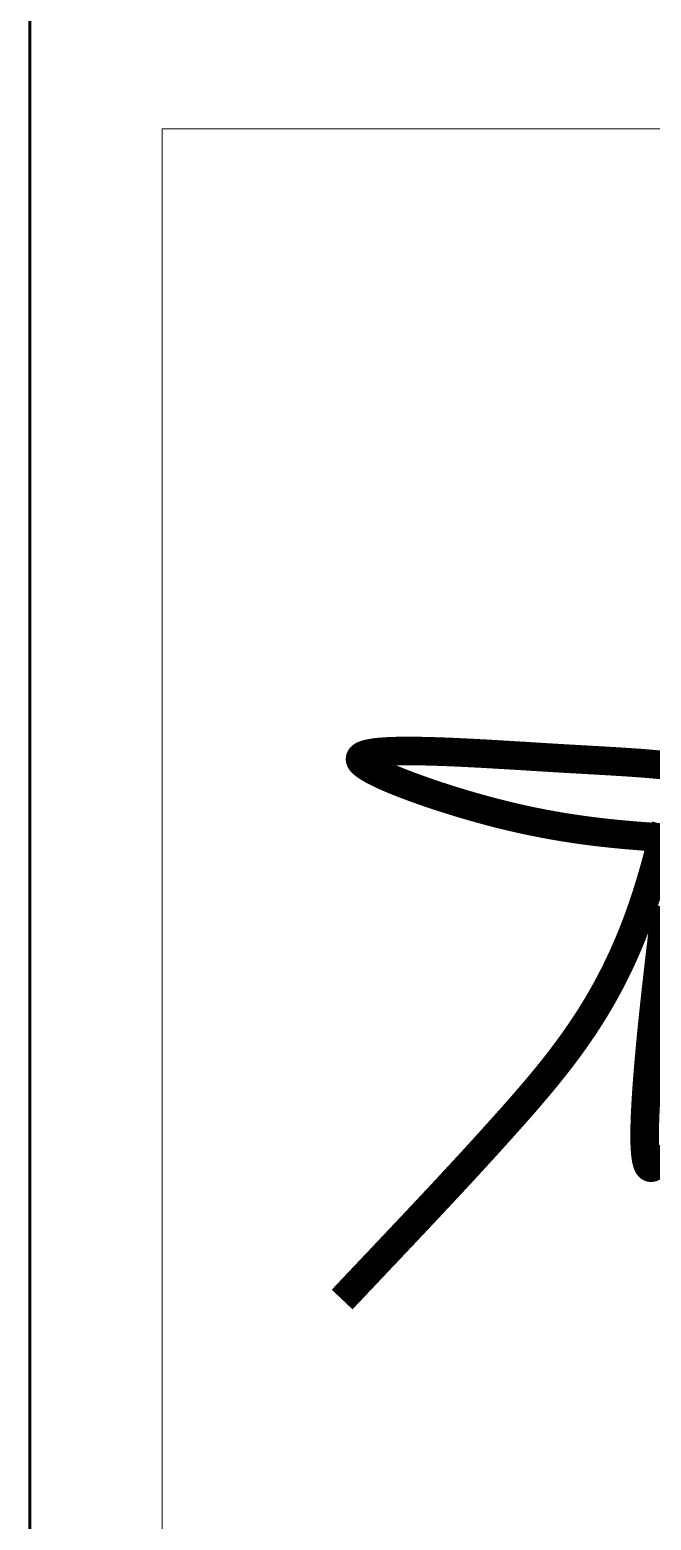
# Model space of a CAD drawing. Header units: millimetres. Extents: x -182770 to 489476, y -561170 to -280028.
# Drawn here: x 67604 to 68622, y -532816 to -530374 of the extents above; entities that cross this region are included whole.
import ezdxf
from ezdxf.enums import TextEntityAlignment as Align

# ---------------------------------------------------------------- set-up
doc = ezdxf.new("R2010")
doc.units = ezdxf.units.MM
doc.header["$MEASUREMENT"] = 0
for name, color, linetype, lineweight in [('Khungten_LCDI', 7, 'Continuous', 5), ('LC Dim', 8, 'Continuous', 18), ('LC ISO', 153, 'Continuous', 13), ('LC Net thay', 63, 'Continuous', 25), ('LC Text1', 3, 'Continuous', 20)]:
    doc.layers.add(name, color=color, linetype=linetype, lineweight=lineweight)
doc.styles.add('Khungten', font='VHAVAN.TTF', dxfattribs={"width": 0.9, "height": 5000})
doc.styles.add('LC 1', font='VHAVANB.TTF')
doc.styles.add('Title', font='VHBLACK.TTF', dxfattribs={"width": 0.8})

# ---------------------------------------------------------------- blocks, each defined once
blk = doc.blocks.new('a tuan anh')
at = {"layer": 'LC ISO', "const_width": 30}
for points in [[(-1970.513730994659, -413.3999172992917), (-1952.874308877232, -394.7286181089294), (-1935.249037194677, -376.0976101103588), (-1926.453906886512, -366.8007551573974), (-1917.676953131129, -357.5182208216283), (-1908.923055576524, -348.2514230428351), (-1900.197093870724, -339.0017777607718), (-1891.503947661753, -329.7707009151782), (-1882.848496597639, -320.5596084458084), (-1874.235620326392, -311.3699162924313), (-1865.670198496009, -302.2030403948011), (-1857.157110754546, -293.0603966926574), (-1848.701236749985, -283.9434011257545), (-1840.307456130366, -274.8534696338611), (-1831.980648543715, -265.7920181567315), (-1827.843884527741, -261.272414904859), (-1823.725693638029, -256.7604626340908), (-1819.626685830561, -252.2563383368979), (-1815.547471061349, -247.7602190057369), (-1811.488659286377, -243.2722816330788), (-1807.450860461671, -238.7927032113948), (-1803.434684543216, -234.321660733156), (-1799.440741487022, -229.8593311908335), (-1795.469641249103, -225.4058915768983), (-1791.521993376853, -220.9614877579006), (-1787.598388364946, -216.5248141601041), (-1783.69938995043, -212.0925268088758), (-1779.825559864796, -207.6611289507564), (-1775.977459839574, -203.2271238323156), (-1772.15565160627, -198.7870147001086), (-1768.36069689643, -194.3373048006761), (-1764.593157441559, -189.8744973805733), (-1760.853594973189, -185.3950956863846), (-1757.142571222837, -180.8956029646361), (-1753.460647922024, -176.3725224618829), (-1749.808386802266, -171.8223574246949), (-1746.186349595082, -167.2416110996273), (-1742.595098032005, -162.6267867332208), (-1739.035193844538, -157.9743875720451), (-1735.50719876423, -153.2809168626409), (-1732.011674522568, -148.5428778515779), (-1728.5491828511, -143.7567737853969), (-1725.120285481345, -138.9191079106822), (-1721.725544144807, -134.0263834739453), (-1718.365520573017, -129.0751037217706), (-1715.04077649751, -124.0617719007132), (-1711.751873649773, -118.9828912573139), (-1710.121038227429, -116.4177773917909), (-1708.499373761355, -113.8349650381424), (-1706.88695046799, -111.2340171021788), (-1705.283838563773, -108.6144964897394), (-1703.690108265146, -105.9759661066346), (-1702.105829788547, -103.3179888586747), (-1700.531073350416, -100.6401276516845), (-1698.965909167193, -97.94194539148884), (-1697.410407455318, -95.22300498391269), (-1695.864638431231, -92.48286933475174), (-1694.328672311371, -89.72110134985996), (-1692.802579312178, -86.93726393501856), (-1691.286429650107, -84.13091999606695), (-1689.780293541582, -81.30163243882998), (-1688.28424120303, -78.44896416911797), (-1686.798342850932, -75.57247809274122), (-1685.322668701687, -72.67173711553914), (-1683.857288971747, -69.7463041433366), (-1682.402273877582, -66.7957420819148), (-1680.957693635588, -63.81961383712769), (-1679.523618462234, -60.81748231478559), (-1678.100118573944, -57.78891042069881), (-1676.687264187174, -54.73346106070676), (-1675.285125518334, -51.65069714060519), (-1673.893772783907, -48.54018156623351), (-1672.513276200305, -45.40147724340204), (-1671.143705983966, -42.23414707792108), (-1669.785132351346, -39.03775397561549), (-1668.437625518884, -35.81186084232468), (-1667.10125570299, -32.55603058382985), (-1665.776093120148, -29.26982610599953), (-1664.462207986769, -25.95281031460036), (-1663.159670519322, -22.60454611550085), (-1661.868550934203, -19.22459641448222), (-1660.58891944788, -15.81252411738387), (-1659.320846276794, -12.36789213001612), (-1658.064401637384, -8.890263358189259), (-1656.819655746091, -5.379200707757263), (-1655.586678819353, -1.834267084515886), (-1654.365541073581, 1.744974605724565), (-1653.156312725274, 5.358961457124678), (-1651.959063990827, 9.008130563888699), (-1650.773868432894, 12.69285125256283), (-1649.600895960335, 16.41154164136969), (-1648.440425012173, 20.16042188892607), (-1647.292739821307, 23.93559481654665), (-1646.158124620633, 27.73316324548796), (-1645.036863643036, 31.54922999705013), (-1642.835541288601, 39.22126975319406), (-1640.691046621156, 46.92053665526328), (-1638.605653503793, 54.6158532735717), (-1637.585830608616, 58.45228727953508), (-1636.581635799637, 62.27604217840417), (-1635.593353309756, 66.0832207914791), (-1634.62126737184, 69.86992594006006), (-1633.665662218773, 73.63226044541807), (-1632.726822083467, 77.36632712883875), (-1631.805031198804, 81.0682288116077), (-1630.900573797684, 84.73406831503962)], [(-1630.906771402661, -1.081972344138194), (-1631.479427429644, -5.743452696551685), (-1632.052853796689, -10.42739552515559), (-1632.626652499981, -15.13173136836849), (-1633.773774900299, -24.59330425255757), (-1634.917610600329, -34.111615656715), (-1636.05497556983, -43.67010988846596), (-1637.182685778593, -53.25223125543562), (-1639.396405792853, -72.42113262547355), (-1640.476047537872, -81.97480124379217), (-1641.533298401191, -91.4858742278011), (-1642.564974352543, -100.937795885111), (-1643.070226726777, -105.6364013123821), (-1643.567891361687, -110.314010523347), (-1644.057570253484, -114.9685540564242), (-1644.538865398397, -119.5979624501197), (-1645.011378792638, -124.2001662428374), (-1645.47471243242, -128.7730959730543), (-1645.928468313985, -133.3146821792179), (-1646.37224843353, -137.8228553997615), (-1646.805654787284, -142.2955461731763), (-1647.228289371473, -146.7306850378809), (-1647.63975418231, -151.1262025323376), (-1648.039651216008, -155.4800291950087), (-1648.427582468808, -159.7900955643272), (-1648.80314993691, -164.05433217877), (-1649.16595561654, -168.2706695767702), (-1649.515601503925, -172.43703829679), (-1649.851689595263, -176.5513688772771), (-1650.173821886798, -180.6115918566793), (-1650.481600374755, -184.6156377734587), (-1650.774627055333, -188.5614371660631), (-1651.052503924759, -192.4469205729401), (-1651.314832979246, -196.2700185325521), (-1651.561216215036, -200.0286615833465), (-1651.791255628326, -203.7207802637713), (-1652.004553215345, -207.3443051122886), (-1652.200710972305, -210.8971666673315), (-1652.379330895448, -214.3772954673768), (-1652.540014980972, -217.7826220508578), (-1652.613506708454, -219.456587804656), (-1652.682365225104, -221.1110769562365), (-1652.74654078047, -222.7458308229106), (-1652.805983624072, -224.3605907219753), (-1652.860644005443, -225.9550979707274), (-1652.910472174088, -227.5290938864928), (-1652.955418379555, -229.082319786583), (-1652.995432871365, -230.6145169882802), (-1653.03046589905, -232.1254268089106), (-1653.06046771213, -233.6147905657708), (-1653.085388560139, -235.0823495761724), (-1653.105178692611, -236.5278451574122), (-1653.119788359065, -237.9510186268017), (-1653.129167809006, -239.3516113016667), (-1653.133267292011, -240.7293644992897), (-1653.13203705757, -242.0840195369819), (-1653.125427355219, -243.415317732055), (-1653.113388434489, -244.7230004018056), (-1653.095870544901, -246.0068088635599), (-1653.072823936003, -247.2664844346), (-1653.044198857286, -248.5017684322665), (-1653.009945558311, -249.7124021738127), (-1652.970014288585, -250.8981269765936), (-1652.924355297655, -252.0586841579061), (-1652.872918835026, -253.193815035047), (-1652.815655150247, -254.3032609253132), (-1652.752514492837, -255.3867631460307), (-1652.683447112315, -256.4440630144964), (-1652.608403258215, -257.4749018480361), (-1652.527333180056, -258.4790209639177), (-1652.440187127388, -259.4561616794672), (-1652.346915349714, -260.4060653120105), (-1652.247468096582, -261.3284731788299), (-1652.141795617499, -262.2231265972368), (-1652.029848162012, -263.0897668845428), (-1651.91157597964, -263.9281353580445), (-1651.786929319904, -264.7379733350681), (-1651.655858432336, -265.5190221328958), (-1651.518313566456, -266.2710230688535), (-1651.374244971812, -266.9937174602383), (-1651.223602897924, -267.6868466243614), (-1651.066337594311, -268.3501518785197), (-1650.902399310507, -268.9833745400247), (-1650.731738296046, -269.5862559261877), (-1650.554304800433, -270.1585373543203), (-1650.370049073215, -270.6999601417047), (-1650.178921363899, -271.2102656056813), (-1649.980871922045, -271.6891950635327), (-1649.775850997161, -272.1364898325701), (-1649.563808838779, -272.551891230105), (-1649.344695696404, -272.9351405734342), (-1649.118461819598, -273.2859791798692), (-1648.885057457883, -273.6041483667213), (-1648.644432860761, -273.8893894513021), (-1648.396538381901, -274.1414441582165), (-1648.141356966138, -274.360181709475), (-1647.878950279177, -274.5457792846864), (-1647.609391635779, -274.6984596347902), (-1647.332754350733, -274.8184455107403), (-1647.049111738786, -274.905959663447), (-1646.758537114714, -274.9612248438789), (-1646.461103793277, -274.9844638029463), (-1646.156885089251, -274.9758992916031), (-1645.845954317381, -274.9357540607889), (-1645.528384792458, -274.8642508614284), (-1645.204249829229, -274.7616124444758), (-1644.873622742482, -274.6280615608557), (-1644.536576846964, -274.4638209615077), (-1644.193185457436, -274.2691133973713), (-1643.843521888688, -274.0441616194003), (-1643.487659455466, -273.7891883785051), (-1643.125671472546, -273.5044164256396), (-1642.757631254688, -273.1900685117434), (-1642.383612116668, -272.8463673877413), (-1642.003687373246, -272.4735358046019), (-1641.617930339184, -272.0717965132208), (-1641.226414329256, -271.6413722645666), (-1640.829212658224, -271.1824858095497), (-1640.426398640848, -270.6953598991386), (-1640.018045591904, -270.1802172842581), (-1639.604226826166, -269.6372807158477), (-1639.185015658368, -269.0667729448469), (-1638.760485403312, -268.4689167221804), (-1638.330709375747, -267.8439347988024), (-1637.895760890446, -267.1920499256521), (-1637.45571326217, -266.51348485364), (-1637.010639805681, -265.8084623337345), (-1636.560613835754, -265.0772051168606), (-1636.10570866715, -264.3199359539722), (-1635.645997614629, -263.5368775959796), (-1635.181553992981, -262.7282527938369), (-1634.712451116953, -261.8942842984834), (-1634.238762301306, -261.0351948608441), (-1633.760560860828, -260.1512072318728), (-1633.277920110253, -259.2425441625091), (-1632.790913364384, -258.3094284036779), (-1632.299613937954, -257.3520827063185), (-1631.804095145751, -256.3707298213703), (-1631.304430302538, -255.3655924997729), (-1630.800692723074, -254.3368934924656)], [(-1629.980402822257, 147.1279897135682), (-1632.994169381695, 147.439392381435), (-1636.032621990191, 147.7407642124745), (-1639.096507103997, 148.0326289179648), (-1642.186571179394, 148.3155102092569), (-1645.303560672648, 148.5899317976728), (-1648.448222040068, 148.8564173945197), (-1651.62130173789, 149.1154907111195), (-1654.823546222411, 149.3676754588087), (-1658.055701949881, 149.6134953488945), (-1661.31851537661, 149.8534740926989), (-1664.612732958849, 150.0881354015437), (-1667.939101152879, 150.3180029867508), (-1671.298366414965, 150.5436005596421), (-1674.691275201403, 150.7654518315394), (-1678.118573968444, 150.9840805137646), (-1681.581009172398, 151.2000103176397), (-1685.079327269486, 151.4137649544864), (-1688.614274716034, 151.6258681356267), (-1692.186597968292, 151.8368435723823), (-1695.79704348254, 152.0472149760462), (-1699.446357715045, 152.2575060579838), (-1703.135287122088, 152.468240529488), (-1706.864578159948, 152.679942101895), (-1710.634977284906, 152.8931344865123), (-1714.447230953214, 153.1083413946617), (-1718.302085621166, 153.3260865376797), (-1722.200287745029, 153.546893626888), (-1726.142583781068, 153.7712863735796), (-1730.129720185592, 153.9997884890909), (-1734.162443414825, 154.2329236847581), (-1738.24149992509, 154.4712156718888), (-1742.36759147163, 154.7151756976964), (-1746.539679957699, 154.9648298820248), (-1750.754465941412, 155.2195738080045), (-1755.008498729047, 155.4787608848565), (-1759.298327626879, 155.7417445217725), (-1763.620501941172, 156.0078781279881), (-1767.971570978189, 156.2765151126951), (-1772.348084044206, 156.5470088850998), (-1781.163639488281, 157.0909804298572), (-1790.03956272357, 157.6346200359258), (-1807.862090368348, 158.7002125266299), (-1816.753483678127, 159.2118199586112), (-1825.594822579689, 159.7024045465805), (-1829.988094893066, 159.9381967970694), (-1834.358501523195, 160.166793564189), (-1838.702591776339, 160.3875482571166), (-1843.016914958775, 160.5998142850876), (-1847.298020376766, 160.8029450573085), (-1851.542457336589, 160.9962939829711), (-1855.746775144493, 161.1792144713108), (-1859.907523106769, 161.351059931505), (-1864.02125052968, 161.5111837727745), (-1868.084506719475, 161.6589394043258), (-1872.093840982445, 161.7936802353943), (-1876.045802624853, 161.9147596751427), (-1879.936940952961, 162.0215311328066), (-1883.763805273033, 162.1133480175922), (-1887.52294489136, 162.1895637387061), (-1891.21090911419, 162.2495317053545), (-1894.824247247787, 162.2926053267438), (-1896.601853189335, 162.3076046983479), (-1898.359508598427, 162.318138012095), (-1900.096782138367, 162.3241244441306), (-1901.813242472388, 162.3254831705999), (-1903.508458263823, 162.3221333676629), (-1905.181998175947, 162.3139942114649), (-1906.833430872008, 162.3009848781803), (-1908.462325015338, 162.2830245439254), (-1910.068249269185, 162.2600323848601), (-1911.650772296853, 162.2319275771588), (-1913.209462761602, 162.1986292969523), (-1914.743889326739, 162.1600567203859), (-1916.253620655538, 162.1161290236341), (-1917.738225411304, 162.0667653828277), (-1919.197272257268, 162.011884974112), (-1920.630329856765, 161.9514069736615), (-1922.036966873071, 161.8852505576215), (-1923.416751969431, 161.8133349021373), (-1924.76925380918, 161.7355791833397), (-1926.094041055563, 161.6519025774178), (-1927.390682371886, 161.5622242605023), (-1928.658746421424, 161.466463408753), (-1929.897801867453, 161.3645391983009), (-1931.107417373278, 161.2563708053203), (-1932.287161602158, 161.1418774059421), (-1933.436603217386, 161.0209781763406), (-1934.55531088225, 160.8935922926466), (-1935.64285326004, 160.7596389310202), (-1936.698799014019, 160.6190372676065), (-1937.722716807475, 160.4717064785655), (-1938.714175303714, 160.317565740057), (-1939.672743166011, 160.1565342281974), (-1940.597989057627, 159.9885311191756), (-1941.489481641853, 159.8134755891224), (-1942.346789581992, 159.6312868141831), (-1943.169481541321, 159.4418839705177), (-1943.957126183115, 159.2451862343005), (-1944.70929217065, 159.0411127816478), (-1945.42554816723, 158.8295827887196), (-1946.105462836131, 158.610515431661), (-1946.748604840643, 158.3838298866467), (-1947.354542844027, 158.1494453298073), (-1947.922845509587, 157.9072809373029), (-1948.4530815006, 157.6572558852786), (-1948.944819480355, 157.3992893498798), (-1949.397628112114, 157.1333005072811), (-1949.811076059181, 156.8592085336131), (-1950.184731984846, 156.5769326050358), (-1950.518164552384, 156.28639189768), (-1950.810942425072, 155.9875055877346), (-1951.062634266185, 155.680192851316), (-1951.272808739042, 155.3643728645984), (-1951.44103450689, 155.0399648037128), (-1951.566880233033, 154.7068878448335), (-1951.649914580747, 154.3650611640915), (-1951.689706213307, 154.0144039376464), (-1951.685823794018, 153.6548353416438), (-1951.637835986141, 153.2862745522289), (-1951.545311452981, 152.9086407455907), (-1951.407818857813, 152.5218530978309), (-1951.224926863913, 152.125830785124), (-1950.996213054415, 151.7204952334578), (-1950.721670652565, 151.3058727050666), (-1950.401876429765, 150.8821366495977), (-1950.037450875665, 150.4494715436595), (-1949.629014479855, 150.0080618638895), (-1949.177187731955, 149.5580920868961), (-1948.682591121586, 149.0997466893168), (-1948.145845138351, 148.6332101477601), (-1947.567570271873, 148.1586669388635), (-1946.948387011769, 147.6763015392207), (-1946.288915847646, 147.1862984254694), (-1945.589777269124, 146.6888420742325), (-1944.851591765808, 146.1841169621184), (-1944.074979827317, 145.6723075657646), (-1943.260561943272, 145.1535983617796), (-1942.408958603279, 144.6281738267862), (-1941.520790296941, 144.0962184374221), (-1940.59667751391, 143.557916670281), (-1939.637240743759, 143.0134530020005), (-1938.643100476125, 142.4630119092035), (-1937.614877200598, 141.9067778684985), (-1936.553191406827, 141.3449353565084), (-1935.458663584417, 140.7776688498707), (-1934.331914222974, 140.2051628251938), (-1933.173563812103, 139.6276017591008), (-1931.984232841423, 139.0451701282), (-1930.76454180057, 138.4580524091289), (-1929.515111179135, 137.8664330785105), (-1928.236561466736, 137.2704966129531), (-1926.929513152994, 136.6704274890944), (-1925.594586727515, 136.0664101835282), (-1924.232402679918, 135.4586291729065), (-1922.843581499823, 134.8472689338232), (-1921.428743676835, 134.2325139429158), (-1919.988509700575, 133.6145486768073), (-1918.523500060648, 132.9935576121206), (-1917.034335246688, 132.3697252254497), (-1915.521635748271, 131.7432359934464), (-1913.986022055062, 131.1142743927194), (-1912.428114656621, 130.4830248998769), (-1910.848534042612, 129.8496719915711), (-1909.247900702612, 129.2144001443958), (-1907.626835126255, 128.5773938349885), (-1904.325889222921, 127.2989157359261), (-1900.950660249509, 126.0157135073678), (-1897.506112122937, 124.729262962268), (-1893.99720876012, 123.4410399136104), (-1890.428914077958, 122.1525201743352), (-1886.806191993383, 120.8651795574406), (-1883.134006423294, 119.5804938758811), (-1879.417321284622, 118.2999389426259), (-1875.661100494268, 117.0249905706441), (-1871.870307969162, 115.7571245728905), (-1868.049907626177, 114.4978167623631), (-1864.204863382271, 113.248542952002), (-1860.340139154345, 112.0107789547765), (-1852.571506414068, 109.5756836516375), (-1844.783720740656, 107.2043373566848), (-1840.895055346322, 106.0462596197031), (-1837.016493469433, 104.9085465736716), (-1833.152999026934, 103.7926740315597), (-1829.30953593571, 102.7001178063365), (-1825.491066623275, 101.6323531983944), (-1821.701298371248, 100.5904235514317), (-1817.94040168832, 99.57415503387165), (-1814.207928624601, 98.58316097244096), (-1810.503431230172, 97.61705469386652), (-1806.826461555145, 96.6754495248897), (-1803.176571649587, 95.75795879223733), (-1799.553313563592, 94.8641958226508), (-1795.956239347259, 93.99377394288604), (-1792.384901050667, 93.14630647964077), (-1788.838850723914, 92.32140675970004), (-1785.317640417081, 91.51868810974702), (-1781.820822180278, 90.73776385655219), (-1778.347948063558, 89.97824732684239), (-1774.898570117046, 89.23975184734445), (-1771.472240390824, 88.5218907448143), (-1768.068510934972, 87.82427734597877), (-1764.686933799589, 87.1465249775647), (-1761.327061034754, 86.48824696631345), (-1757.988444690563, 85.84905663896643), (-1754.670636817114, 85.22856732225046), (-1751.373189464488, 84.62639234290691), (-1748.09565468278, 84.04214502766263), (-1744.837584522073, 83.47543870328809), (-1741.598531032461, 82.92588669646648), (-1738.378046264028, 82.39310233396827), (-1735.175682266883, 81.87669894253486), (-1731.990991091094, 81.37628984887851), (-1728.823524786756, 80.89148837974062), (-1725.672835403966, 80.42190786187712), (-1722.53847499282, 79.96716162200028), (-1719.419995603384, 79.52686298685148), (-1716.316949285771, 79.10062528317212), (-1713.22888809006, 78.68806183770357), (-1707.095929264702, 77.90241102830623), (-1701.017535528052, 77.16681717256142), (-1694.990123280804, 76.478186884342), (-1689.0101089237, 75.8334267775499), (-1683.073908857448, 75.229443466058), (-1677.177939482761, 74.66314356375369), (-1671.318617200392, 74.13143368455349), (-1665.492358411007, 73.63122044230113), (-1659.695579515363, 73.15941045092768), (-1653.924696914182, 72.71291032429144), (-1648.176127008162, 72.28862667627982), (-1642.446286198028, 71.88346612079476), (-1631.028457468317, 71.11814074293943)]]:
    blk.add_lwpolyline(points, dxfattribs=at)
blk = doc.blocks.new('lcdi fix')
at = {"layer": 'Khungten_LCDI', "color": 5, "lineweight": 60}
blk.add_line((36600.02583062735, 14649.99999999255), (36600.02583062735, -14649.99999999255), dxfattribs=at)
at = {"layer": 'Khungten_LCDI', "color": 9, "lineweight": 15}
blk.add_lwpolyline([(36750.02502495137, 446.3150240202522), (40449.99980574933, 446.3150240202522), (40449.99980574933, 2437.222380185602), (36750.02502495137, 2437.222380185602)], close=True, dxfattribs=at)
at = {"layer": 'LC Dim', "xscale": 1.08, "yscale": 1.08, "zscale": 1.08}
blk.add_blockref('a tuan anh', (39082.06014181067, 1556.620480167468), dxfattribs=at)
at = {"color": 7, "style": 'Khungten', "width": 0.8}
for tag, p in [('REVISION', (39498.75271332351, -10746.30395446718)), ('NGAYHT', (39546.07422497955, -11609.37091637403))]:
    blk.add_attdef(tag, text='', height=199.998925739526, dxfattribs=at).set_placement(p, align=Align.CENTER)
at = {"layer": 'LC Text1', "color": 3, "style": 'LC 1', "width": 1.834005631990714}
for tag, p, p2 in [('TENBANVE1', (36912.65773373929, -8885.760238945484), (40339.14503431407, -8885.760238945484)), ('TENBANVE2', (36912.65773373929, -9562.465564332902), (40339.14503431407, -9562.465564332902))]:
    blk.add_attdef(tag, text='', height=249.9999935159642, dxfattribs=at).set_placement(p, p2, align=Align.FIT)
at = {"layer": 'LC Text1', "style": 'Title', "width": 0.7}
blk.add_attdef('SOBANVE', text='', height=249.9999935159641, dxfattribs=at).set_placement((39561.98232412425, -13896.18071823567), align=Align.CENTER)

msp = doc.modelspace()

# ---------------------------------------------------------------- block references
at = {"layer": 'LC Net thay', "xscale": 1.44585, "yscale": 1.44585, "zscale": 1.44585}
msp.add_blockref('lcdi fix', (14685.43744249735, -534059.6739171003), dxfattribs=at)

doc.saveas('drawing.dxf')
